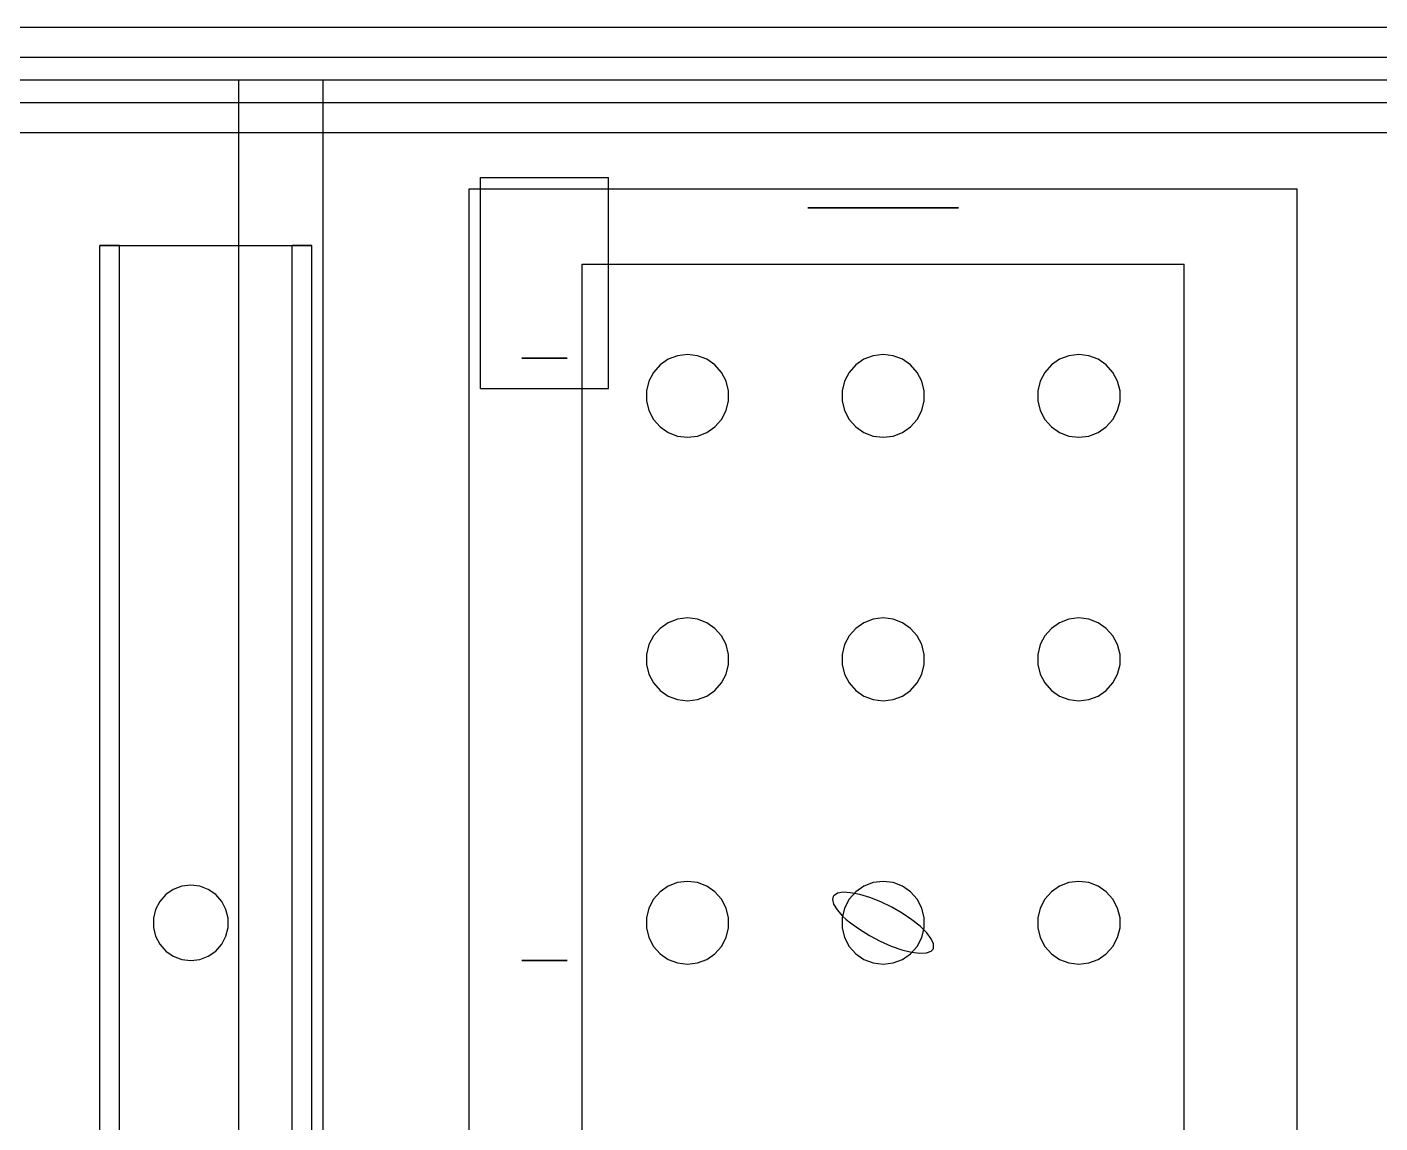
# Model space of a CAD drawing. Header units: millimetres. Extents: x -808 to -5, y -418 to 283.
# Drawn here: x -178.11 to -158.34, y 41.16 to 57.17 of the extents above; entities that cross this region are included whole.
import ezdxf

# ---------------------------------------------------------------- set-up
doc = ezdxf.new("R2010")
doc.units = ezdxf.units.MM
doc.layers.add('HIDDEN', color=8, linetype='Continuous')
doc.layers.add('VISIBLE', color=7, linetype='Continuous')

msp = doc.modelspace()

# ---------------------------------------------------------------- linework, layer by layer
at = {"layer": 'HIDDEN'}
for points in [[(-317.4, 57.17), (-97.4, 57.17)], [(-317.4, 57.17), (-97.4, 57.17)], [(-317.4, 57.17), (-97.4, 57.17)], [(-317.4, 56.73), (-97.4, 56.73)], [(-317.4, 56.73), (-97.4, 56.73)], [(-317.4, 56.4), (-97.4, 56.4)], [(-317.4, 56.4), (-97.4, 56.4)], [(-317.4, 56.4), (-97.4, 56.4)], [(-317.4, 56.4), (-97.4, 56.4)], [(-175.016, 56.4), (-173.784, 56.4)], [(-175.016, 56.4), (-173.784, 56.4)], [(-175.016, 31.1), (-175.016, 56.4)], [(-175.016, 31.1), (-175.016, 56.4)], [(-175.016, 56.4), (-173.784, 56.4)], [(-175.016, 56.4), (-173.784, 56.4)], [(-175.016, 31.1), (-175.016, 56.4)], [(-175.016, 55.63), (-175.016, 56.4)], [(-173.784, 31.1), (-173.784, 56.4)], [(-173.784, 31.1), (-173.784, 56.4)], [(-173.784, 31.1), (-173.784, 56.4)], [(-173.784, 55.63), (-173.784, 56.4)], [(-317.4, 56.07), (-97.4, 56.07)], [(-317.4, 56.07), (-97.4, 56.07)], [(-317.4, 55.63), (-97.4, 55.63)], [(-317.4, 55.63), (-97.4, 55.63)], [(-317.4, 55.63), (-97.4, 55.63)], [(-171.485, 54.97), (-169.615, 54.97)], [(-171.485, 54.97), (-169.615, 54.97)], [(-171.485, 51.89), (-171.485, 54.97)], [(-171.485, 51.89), (-171.485, 54.97)], [(-169.615, 51.89), (-169.615, 54.97)], [(-169.615, 51.89), (-169.615, 54.97)], [(-171.65, 54.805), (-159.55, 54.805)], [(-171.65, 54.805), (-159.55, 54.805)], [(-171.65, 33.355), (-171.65, 54.805)], [(-171.65, 33.355), (-171.65, 54.805)], [(-159.55, 33.355), (-159.55, 54.805)], [(-159.55, 33.355), (-159.55, 54.805)], [(-166.7, 54.53), (-166.692, 54.53)], [(-166.692, 54.53), (-166.7, 54.53)], [(-166.692, 54.53), (-166.629, 54.53)], [(-166.629, 54.53), (-166.692, 54.53)], [(-166.629, 54.53), (-166.505, 54.53)], [(-166.505, 54.53), (-166.629, 54.53)], [(-166.505, 54.53), (-166.329, 54.53)], [(-166.329, 54.53), (-166.505, 54.53)], [(-166.329, 54.53), (-166.111, 54.53)], [(-166.111, 54.53), (-166.329, 54.53)], [(-166.111, 54.53), (-165.863, 54.53)], [(-165.863, 54.53), (-166.111, 54.53)], [(-165.863, 54.53), (-165.6, 54.53)], [(-165.6, 54.53), (-165.863, 54.53)], [(-165.337, 54.53), (-165.6, 54.53)], [(-165.6, 54.53), (-165.337, 54.53)], [(-165.089, 54.53), (-165.337, 54.53)], [(-165.337, 54.53), (-165.089, 54.53)], [(-164.871, 54.53), (-165.089, 54.53)], [(-165.089, 54.53), (-164.871, 54.53)], [(-164.695, 54.53), (-164.871, 54.53)], [(-164.871, 54.53), (-164.695, 54.53)], [(-164.571, 54.53), (-164.695, 54.53)], [(-164.695, 54.53), (-164.571, 54.53)], [(-164.508, 54.53), (-164.571, 54.53)], [(-164.571, 54.53), (-164.508, 54.53)], [(-164.5, 54.53), (-164.508, 54.53)], [(-164.508, 54.53), (-164.5, 54.53)], [(-177.05, 53.98), (-174.237, 53.98)], [(-176.763, 53.98), (-177.05, 53.98)], [(-177.05, 34.18), (-177.05, 53.98)], [(-177.05, 53.98), (-174.237, 53.98)], [(-177.05, 34.18), (-177.05, 53.98)], [(-177.05, 53.98), (-176.763, 53.98)], [(-177.05, 53.98), (-174.237, 53.98)], [(-176.763, 53.98), (-177.05, 53.98)], [(-177.05, 34.18), (-177.05, 53.98)], [(-177.05, 53.98), (-174.237, 53.98)], [(-177.05, 34.18), (-177.05, 53.98)], [(-177.05, 53.98), (-176.763, 53.98)], [(-177.05, 53.98), (-174.237, 53.98)], [(-176.763, 53.98), (-177.05, 53.98)], [(-177.05, 34.18), (-177.05, 53.98)], [(-177.05, 53.98), (-174.237, 53.98)], [(-177.05, 34.18), (-177.05, 53.98)], [(-177.05, 53.98), (-176.763, 53.98)], [(-177.05, 53.98), (-174.237, 53.98)], [(-176.763, 53.98), (-177.05, 53.98)], [(-177.05, 34.18), (-177.05, 53.98)], [(-177.05, 53.98), (-174.237, 53.98)], [(-177.05, 34.18), (-177.05, 53.98)], [(-177.05, 53.98), (-176.763, 53.98)], [(-177.05, 53.98), (-174.237, 53.98)], [(-176.763, 53.98), (-177.05, 53.98)], [(-177.05, 34.18), (-177.05, 53.98)], [(-177.05, 53.98), (-174.237, 53.98)], [(-177.05, 34.18), (-177.05, 53.98)], [(-177.05, 53.98), (-176.763, 53.98)], [(-177.05, 53.98), (-174.237, 53.98)], [(-176.763, 53.98), (-177.05, 53.98)], [(-177.05, 34.18), (-177.05, 53.98)], [(-177.05, 53.98), (-174.237, 53.98)], [(-177.05, 34.18), (-177.05, 53.98)], [(-177.05, 53.98), (-176.763, 53.98)], [(-176.763, 53.98), (-173.95, 53.98)], [(-176.763, 34.18), (-176.763, 53.98)], [(-176.763, 53.98), (-173.95, 53.98)], [(-176.763, 34.18), (-176.763, 53.98)], [(-176.763, 53.98), (-173.95, 53.98)], [(-176.763, 34.18), (-176.763, 53.98)], [(-176.763, 53.98), (-173.95, 53.98)], [(-176.763, 34.18), (-176.763, 53.98)], [(-176.763, 53.98), (-173.95, 53.98)], [(-176.763, 34.18), (-176.763, 53.98)], [(-176.763, 53.98), (-173.95, 53.98)], [(-176.763, 34.18), (-176.763, 53.98)], [(-176.763, 53.98), (-173.95, 53.98)], [(-176.763, 34.18), (-176.763, 53.98)], [(-176.763, 53.98), (-173.95, 53.98)], [(-176.763, 34.18), (-176.763, 53.98)], [(-176.763, 53.98), (-173.95, 53.98)], [(-176.763, 34.18), (-176.763, 53.98)], [(-176.763, 53.98), (-173.95, 53.98)], [(-176.763, 34.18), (-176.763, 53.98)], [(-176.763, 53.98), (-173.95, 53.98)], [(-176.763, 34.18), (-176.763, 53.98)], [(-176.763, 53.98), (-173.95, 53.98)], [(-176.763, 34.18), (-176.763, 53.98)], [(-173.95, 53.98), (-174.237, 53.98)], [(-174.237, 34.18), (-174.237, 53.98)], [(-174.237, 34.18), (-174.237, 53.98)], [(-174.237, 53.98), (-173.95, 53.98)], [(-173.95, 53.98), (-174.237, 53.98)], [(-174.237, 34.18), (-174.237, 53.98)], [(-174.237, 34.18), (-174.237, 53.98)], [(-174.237, 53.98), (-173.95, 53.98)], [(-173.95, 53.98), (-174.237, 53.98)], [(-174.237, 34.18), (-174.237, 53.98)], [(-174.237, 34.18), (-174.237, 53.98)], [(-174.237, 53.98), (-173.95, 53.98)], [(-173.95, 53.98), (-174.237, 53.98)], [(-174.237, 34.18), (-174.237, 53.98)], [(-174.237, 34.18), (-174.237, 53.98)], [(-174.237, 53.98), (-173.95, 53.98)], [(-173.95, 53.98), (-174.237, 53.98)], [(-174.237, 34.18), (-174.237, 53.98)], [(-174.237, 34.18), (-174.237, 53.98)], [(-174.237, 53.98), (-173.95, 53.98)], [(-173.95, 53.98), (-174.237, 53.98)], [(-174.237, 34.18), (-174.237, 53.98)], [(-174.237, 34.18), (-174.237, 53.98)], [(-174.237, 53.98), (-173.95, 53.98)], [(-173.95, 34.18), (-173.95, 53.98)], [(-173.95, 34.18), (-173.95, 53.98)], [(-173.95, 34.18), (-173.95, 53.98)], [(-173.95, 34.18), (-173.95, 53.98)], [(-173.95, 34.18), (-173.95, 53.98)], [(-173.95, 34.18), (-173.95, 53.98)], [(-173.95, 34.18), (-173.95, 53.98)], [(-173.95, 34.18), (-173.95, 53.98)], [(-173.95, 34.18), (-173.95, 53.98)], [(-173.95, 34.18), (-173.95, 53.98)], [(-173.95, 34.18), (-173.95, 53.98)], [(-173.95, 34.18), (-173.95, 53.98)], [(-170, 53.705), (-161.2, 53.705)], [(-170, 53.705), (-161.2, 53.705)], [(-170, 34.455), (-170, 53.705)], [(-170, 34.455), (-170, 53.705)], [(-170, 53.705), (-161.2, 53.705)], [(-170, 53.705), (-161.2, 53.705)], [(-170, 34.455), (-170, 53.705)], [(-170, 34.455), (-170, 53.705)], [(-170, 53.705), (-161.2, 53.705)], [(-170, 53.705), (-161.2, 53.705)], [(-170, 34.455), (-170, 53.705)], [(-170, 34.455), (-170, 53.705)], [(-170, 53.705), (-161.2, 53.705)], [(-170, 53.705), (-161.2, 53.705)], [(-170, 34.455), (-170, 53.705)], [(-170, 34.455), (-170, 53.705)], [(-170, 53.705), (-161.2, 53.705)], [(-170, 53.705), (-161.2, 53.705)], [(-170, 34.455), (-170, 53.705)], [(-170, 34.455), (-170, 53.705)], [(-170, 53.705), (-161.2, 53.705)], [(-170, 53.705), (-161.2, 53.705)], [(-170, 34.455), (-170, 53.705)], [(-170, 34.455), (-170, 53.705)], [(-170, 53.705), (-161.2, 53.705)], [(-170, 53.705), (-161.2, 53.705)], [(-170, 34.455), (-170, 53.705)], [(-170, 34.455), (-170, 53.705)], [(-170, 53.705), (-161.2, 53.705)], [(-170, 53.705), (-161.2, 53.705)], [(-170, 34.455), (-170, 53.705)], [(-170, 34.455), (-170, 53.705)], [(-170, 53.705), (-161.2, 53.705)], [(-170, 53.705), (-161.2, 53.705)], [(-170, 34.455), (-170, 53.705)], [(-170, 34.455), (-170, 53.705)], [(-170, 53.705), (-161.2, 53.705)], [(-170, 53.705), (-161.2, 53.705)], [(-170, 34.455), (-170, 53.705)], [(-170, 34.455), (-170, 53.705)], [(-170, 53.705), (-161.2, 53.705)], [(-170, 53.705), (-161.2, 53.705)], [(-170, 34.455), (-170, 53.705)], [(-170, 34.455), (-170, 53.705)], [(-170, 53.705), (-161.2, 53.705)], [(-170, 53.705), (-161.2, 53.705)], [(-170, 34.455), (-170, 53.705)], [(-170, 34.455), (-170, 53.705)], [(-170, 53.705), (-161.2, 53.705)], [(-170, 53.705), (-161.2, 53.705)], [(-170, 34.455), (-170, 53.705)], [(-170, 34.455), (-170, 53.705)], [(-170, 53.705), (-161.2, 53.705)], [(-170, 53.705), (-161.2, 53.705)], [(-170, 34.455), (-170, 53.705)], [(-170, 34.455), (-170, 53.705)], [(-170, 53.705), (-161.2, 53.705)], [(-170, 53.705), (-161.2, 53.705)], [(-170, 34.455), (-170, 53.705)], [(-170, 34.455), (-170, 53.705)], [(-170, 53.705), (-161.2, 53.705)], [(-170, 53.705), (-161.2, 53.705)], [(-170, 34.455), (-170, 53.705)], [(-170, 34.455), (-170, 53.705)], [(-170, 53.705), (-161.2, 53.705)], [(-170, 53.705), (-161.2, 53.705)], [(-170, 34.455), (-170, 53.705)], [(-170, 34.455), (-170, 53.705)], [(-170, 53.705), (-161.2, 53.705)], [(-170, 53.705), (-161.2, 53.705)], [(-170, 34.455), (-170, 53.705)], [(-170, 34.455), (-170, 53.705)], [(-170, 53.705), (-161.2, 53.705)], [(-170, 53.705), (-161.2, 53.705)], [(-170, 34.455), (-170, 53.705)], [(-170, 34.455), (-170, 53.705)], [(-170, 53.705), (-161.2, 53.705)], [(-170, 53.705), (-161.2, 53.705)], [(-170, 34.455), (-170, 53.705)], [(-170, 34.455), (-170, 53.705)], [(-170, 53.705), (-161.2, 53.705)], [(-170, 53.705), (-161.2, 53.705)], [(-170, 34.455), (-170, 53.705)], [(-170, 34.455), (-170, 53.705)], [(-170, 53.705), (-161.2, 53.705)], [(-170, 53.705), (-161.2, 53.705)], [(-170, 34.455), (-170, 53.705)], [(-170, 34.455), (-170, 53.705)], [(-170, 53.705), (-161.2, 53.705)], [(-170, 53.705), (-161.2, 53.705)], [(-170, 34.455), (-170, 53.705)], [(-170, 34.455), (-170, 53.705)], [(-170, 53.705), (-161.2, 53.705)], [(-170, 53.705), (-161.2, 53.705)], [(-170, 34.455), (-170, 53.705)], [(-170, 34.455), (-170, 53.705)], [(-170, 53.705), (-161.2, 53.705)], [(-170, 53.705), (-161.2, 53.705)], [(-170, 34.455), (-170, 53.705)], [(-170, 34.455), (-170, 53.705)], [(-170, 53.705), (-161.2, 53.705)], [(-170, 53.705), (-161.2, 53.705)], [(-170, 34.455), (-170, 53.705)], [(-170, 34.455), (-170, 53.705)], [(-161.2, 34.455), (-161.2, 53.705)], [(-161.2, 34.455), (-161.2, 53.705)], [(-161.2, 34.455), (-161.2, 53.705)], [(-161.2, 34.455), (-161.2, 53.705)], [(-161.2, 34.455), (-161.2, 53.705)], [(-161.2, 34.455), (-161.2, 53.705)], [(-161.2, 34.455), (-161.2, 53.705)], [(-161.2, 34.455), (-161.2, 53.705)], [(-161.2, 34.455), (-161.2, 53.705)], [(-161.2, 34.455), (-161.2, 53.705)], [(-161.2, 34.455), (-161.2, 53.705)], [(-161.2, 34.455), (-161.2, 53.705)], [(-161.2, 34.455), (-161.2, 53.705)], [(-161.2, 34.455), (-161.2, 53.705)], [(-161.2, 34.455), (-161.2, 53.705)], [(-161.2, 34.455), (-161.2, 53.705)], [(-161.2, 34.455), (-161.2, 53.705)], [(-161.2, 34.455), (-161.2, 53.705)], [(-161.2, 34.455), (-161.2, 53.705)], [(-161.2, 34.455), (-161.2, 53.705)], [(-161.2, 34.455), (-161.2, 53.705)], [(-161.2, 34.455), (-161.2, 53.705)], [(-161.2, 34.455), (-161.2, 53.705)], [(-161.2, 34.455), (-161.2, 53.705)], [(-161.2, 34.455), (-161.2, 53.705)], [(-161.2, 34.455), (-161.2, 53.705)], [(-161.2, 34.455), (-161.2, 53.705)], [(-161.2, 34.455), (-161.2, 53.705)], [(-161.2, 34.455), (-161.2, 53.705)], [(-161.2, 34.455), (-161.2, 53.705)], [(-161.2, 34.455), (-161.2, 53.705)], [(-161.2, 34.455), (-161.2, 53.705)], [(-161.2, 34.455), (-161.2, 53.705)], [(-161.2, 34.455), (-161.2, 53.705)], [(-161.2, 34.455), (-161.2, 53.705)], [(-161.2, 34.455), (-161.2, 53.705)], [(-161.2, 34.455), (-161.2, 53.705)], [(-161.2, 34.455), (-161.2, 53.705)], [(-161.2, 34.455), (-161.2, 53.705)], [(-161.2, 34.455), (-161.2, 53.705)], [(-161.2, 34.455), (-161.2, 53.705)], [(-161.2, 34.455), (-161.2, 53.705)], [(-161.2, 34.455), (-161.2, 53.705)], [(-161.2, 34.455), (-161.2, 53.705)], [(-161.2, 34.455), (-161.2, 53.705)], [(-161.2, 34.455), (-161.2, 53.705)], [(-161.2, 34.455), (-161.2, 53.705)], [(-161.2, 34.455), (-161.2, 53.705)], [(-161.2, 34.455), (-161.2, 53.705)], [(-161.2, 34.455), (-161.2, 53.705)], [(-161.2, 34.455), (-161.2, 53.705)], [(-161.2, 34.455), (-161.2, 53.705)], [(-170.88, 52.33), (-170.878, 52.33)], [(-170.878, 52.33), (-170.88, 52.33)], [(-170.878, 52.33), (-170.859, 52.33)], [(-170.859, 52.33), (-170.878, 52.33)], [(-170.859, 52.33), (-170.822, 52.33)], [(-170.822, 52.33), (-170.859, 52.33)], [(-170.822, 52.33), (-170.769, 52.33)], [(-170.769, 52.33), (-170.822, 52.33)], [(-170.769, 52.33), (-170.703, 52.33)], [(-170.703, 52.33), (-170.769, 52.33)], [(-170.703, 52.33), (-170.629, 52.33)], [(-170.629, 52.33), (-170.703, 52.33)], [(-170.629, 52.33), (-170.55, 52.33)], [(-170.55, 52.33), (-170.629, 52.33)], [(-170.471, 52.33), (-170.55, 52.33)], [(-170.55, 52.33), (-170.471, 52.33)], [(-170.397, 52.33), (-170.471, 52.33)], [(-170.471, 52.33), (-170.397, 52.33)], [(-170.331, 52.33), (-170.397, 52.33)], [(-170.397, 52.33), (-170.331, 52.33)], [(-170.278, 52.33), (-170.331, 52.33)], [(-170.331, 52.33), (-170.278, 52.33)], [(-170.241, 52.33), (-170.278, 52.33)], [(-170.278, 52.33), (-170.241, 52.33)], [(-170.222, 52.33), (-170.241, 52.33)], [(-170.241, 52.33), (-170.222, 52.33)], [(-170.22, 52.33), (-170.222, 52.33)], [(-170.222, 52.33), (-170.22, 52.33)], [(-168.861, 52.233), (-168.958, 52.124)], [(-168.861, 52.233), (-168.958, 52.124)], [(-168.741, 52.316), (-168.861, 52.233)], [(-168.741, 52.316), (-168.861, 52.233)], [(-168.605, 52.367), (-168.741, 52.316)], [(-168.605, 52.367), (-168.741, 52.316)], [(-168.46, 52.385), (-168.605, 52.367)], [(-168.46, 52.385), (-168.605, 52.367)], [(-168.315, 52.367), (-168.46, 52.385)], [(-168.315, 52.367), (-168.46, 52.385)], [(-168.179, 52.316), (-168.315, 52.367)], [(-168.179, 52.316), (-168.315, 52.367)], [(-168.059, 52.233), (-168.179, 52.316)], [(-168.059, 52.233), (-168.179, 52.316)], [(-167.962, 52.124), (-168.059, 52.233)], [(-167.962, 52.124), (-168.059, 52.233)], [(-166.001, 52.233), (-166.098, 52.124)], [(-166.001, 52.233), (-166.098, 52.124)], [(-165.881, 52.316), (-166.001, 52.233)], [(-165.881, 52.316), (-166.001, 52.233)], [(-165.745, 52.367), (-165.881, 52.316)], [(-165.745, 52.367), (-165.881, 52.316)], [(-165.6, 52.385), (-165.745, 52.367)], [(-165.6, 52.385), (-165.745, 52.367)], [(-165.455, 52.367), (-165.6, 52.385)], [(-165.455, 52.367), (-165.6, 52.385)], [(-165.319, 52.316), (-165.455, 52.367)], [(-165.319, 52.316), (-165.455, 52.367)], [(-165.199, 52.233), (-165.319, 52.316)], [(-165.199, 52.233), (-165.319, 52.316)], [(-165.102, 52.124), (-165.199, 52.233)], [(-165.102, 52.124), (-165.199, 52.233)], [(-163.141, 52.233), (-163.238, 52.124)], [(-163.141, 52.233), (-163.238, 52.124)], [(-163.021, 52.316), (-163.141, 52.233)], [(-163.021, 52.316), (-163.141, 52.233)], [(-162.885, 52.367), (-163.021, 52.316)], [(-162.885, 52.367), (-163.021, 52.316)], [(-162.74, 52.385), (-162.885, 52.367)], [(-162.74, 52.385), (-162.885, 52.367)], [(-162.595, 52.367), (-162.74, 52.385)], [(-162.595, 52.367), (-162.74, 52.385)], [(-162.459, 52.316), (-162.595, 52.367)], [(-162.459, 52.316), (-162.595, 52.367)], [(-162.339, 52.233), (-162.459, 52.316)], [(-162.339, 52.233), (-162.459, 52.316)], [(-162.242, 52.124), (-162.339, 52.233)], [(-162.242, 52.124), (-162.339, 52.233)], [(-168.958, 52.124), (-169.026, 51.995)], [(-168.958, 52.124), (-169.026, 51.995)], [(-167.894, 51.995), (-167.962, 52.124)], [(-167.894, 51.995), (-167.962, 52.124)], [(-166.098, 52.124), (-166.166, 51.995)], [(-166.098, 52.124), (-166.166, 51.995)], [(-165.034, 51.995), (-165.102, 52.124)], [(-165.034, 51.995), (-165.102, 52.124)], [(-163.238, 52.124), (-163.306, 51.995)], [(-163.238, 52.124), (-163.306, 51.995)], [(-162.174, 51.995), (-162.242, 52.124)], [(-162.174, 51.995), (-162.242, 52.124)], [(-171.485, 51.89), (-169.615, 51.89)], [(-171.485, 51.89), (-169.615, 51.89)], [(-169.026, 51.995), (-169.061, 51.853)], [(-169.026, 51.995), (-169.061, 51.853)], [(-169.061, 51.853), (-169.061, 51.707)], [(-169.061, 51.853), (-169.061, 51.707)], [(-167.859, 51.853), (-167.894, 51.995)], [(-167.859, 51.853), (-167.894, 51.995)], [(-167.859, 51.707), (-167.859, 51.853)], [(-167.859, 51.707), (-167.859, 51.853)], [(-166.166, 51.995), (-166.201, 51.853)], [(-166.166, 51.995), (-166.201, 51.853)], [(-166.201, 51.853), (-166.201, 51.707)], [(-166.201, 51.853), (-166.201, 51.707)], [(-164.999, 51.853), (-165.034, 51.995)], [(-164.999, 51.853), (-165.034, 51.995)], [(-164.999, 51.707), (-164.999, 51.853)], [(-164.999, 51.707), (-164.999, 51.853)], [(-163.306, 51.995), (-163.341, 51.853)], [(-163.306, 51.995), (-163.341, 51.853)], [(-163.341, 51.853), (-163.341, 51.707)], [(-163.341, 51.853), (-163.341, 51.707)], [(-162.139, 51.853), (-162.174, 51.995)], [(-162.139, 51.853), (-162.174, 51.995)], [(-162.139, 51.707), (-162.139, 51.853)], [(-162.139, 51.707), (-162.139, 51.853)], [(-169.061, 51.707), (-169.026, 51.565)], [(-169.061, 51.707), (-169.026, 51.565)], [(-167.894, 51.565), (-167.859, 51.707)], [(-167.894, 51.565), (-167.859, 51.707)], [(-166.201, 51.707), (-166.166, 51.565)], [(-166.201, 51.707), (-166.166, 51.565)], [(-165.034, 51.565), (-164.999, 51.707)], [(-165.034, 51.565), (-164.999, 51.707)], [(-163.341, 51.707), (-163.306, 51.565)], [(-163.341, 51.707), (-163.306, 51.565)], [(-162.174, 51.565), (-162.139, 51.707)], [(-162.174, 51.565), (-162.139, 51.707)], [(-169.026, 51.565), (-168.958, 51.436)], [(-169.026, 51.565), (-168.958, 51.436)], [(-168.958, 51.436), (-168.861, 51.327)], [(-168.958, 51.436), (-168.861, 51.327)], [(-168.059, 51.327), (-167.962, 51.436)], [(-168.059, 51.327), (-167.962, 51.436)], [(-167.962, 51.436), (-167.894, 51.565)], [(-167.962, 51.436), (-167.894, 51.565)], [(-166.166, 51.565), (-166.098, 51.436)], [(-166.166, 51.565), (-166.098, 51.436)], [(-166.098, 51.436), (-166.001, 51.327)], [(-166.098, 51.436), (-166.001, 51.327)], [(-165.199, 51.327), (-165.102, 51.436)], [(-165.199, 51.327), (-165.102, 51.436)], [(-165.102, 51.436), (-165.034, 51.565)], [(-165.102, 51.436), (-165.034, 51.565)], [(-163.306, 51.565), (-163.238, 51.436)], [(-163.306, 51.565), (-163.238, 51.436)], [(-163.238, 51.436), (-163.141, 51.327)], [(-163.238, 51.436), (-163.141, 51.327)], [(-162.339, 51.327), (-162.242, 51.436)], [(-162.339, 51.327), (-162.242, 51.436)], [(-162.242, 51.436), (-162.174, 51.565)], [(-162.242, 51.436), (-162.174, 51.565)], [(-168.861, 51.327), (-168.741, 51.244)], [(-168.861, 51.327), (-168.741, 51.244)], [(-168.741, 51.244), (-168.605, 51.193)], [(-168.741, 51.244), (-168.605, 51.193)], [(-168.315, 51.193), (-168.179, 51.244)], [(-168.315, 51.193), (-168.179, 51.244)], [(-168.179, 51.244), (-168.059, 51.327)], [(-168.179, 51.244), (-168.059, 51.327)], [(-166.001, 51.327), (-165.881, 51.244)], [(-166.001, 51.327), (-165.881, 51.244)], [(-165.881, 51.244), (-165.745, 51.193)], [(-165.881, 51.244), (-165.745, 51.193)], [(-165.455, 51.193), (-165.319, 51.244)], [(-165.455, 51.193), (-165.319, 51.244)], [(-165.319, 51.244), (-165.199, 51.327)], [(-165.319, 51.244), (-165.199, 51.327)], [(-163.141, 51.327), (-163.021, 51.244)], [(-163.141, 51.327), (-163.021, 51.244)], [(-163.021, 51.244), (-162.885, 51.193)], [(-163.021, 51.244), (-162.885, 51.193)], [(-162.595, 51.193), (-162.459, 51.244)], [(-162.595, 51.193), (-162.459, 51.244)], [(-162.459, 51.244), (-162.339, 51.327)], [(-162.459, 51.244), (-162.339, 51.327)], [(-168.605, 51.193), (-168.46, 51.175)], [(-168.605, 51.193), (-168.46, 51.175)], [(-168.46, 51.175), (-168.315, 51.193)], [(-168.46, 51.175), (-168.315, 51.193)], [(-165.745, 51.193), (-165.6, 51.175)], [(-165.745, 51.193), (-165.6, 51.175)], [(-165.6, 51.175), (-165.455, 51.193)], [(-165.6, 51.175), (-165.455, 51.193)], [(-162.885, 51.193), (-162.74, 51.175)], [(-162.885, 51.193), (-162.74, 51.175)], [(-162.74, 51.175), (-162.595, 51.193)], [(-162.74, 51.175), (-162.595, 51.193)], [(-168.741, 48.466), (-168.861, 48.383)], [(-168.741, 48.466), (-168.861, 48.383)], [(-168.605, 48.517), (-168.741, 48.466)], [(-168.605, 48.517), (-168.741, 48.466)], [(-168.46, 48.535), (-168.605, 48.517)], [(-168.46, 48.535), (-168.605, 48.517)], [(-168.315, 48.517), (-168.46, 48.535)], [(-168.315, 48.517), (-168.46, 48.535)], [(-168.179, 48.466), (-168.315, 48.517)], [(-168.179, 48.466), (-168.315, 48.517)], [(-168.059, 48.383), (-168.179, 48.466)], [(-168.059, 48.383), (-168.179, 48.466)], [(-165.881, 48.466), (-166.001, 48.383)], [(-165.881, 48.466), (-166.001, 48.383)], [(-165.745, 48.517), (-165.881, 48.466)], [(-165.745, 48.517), (-165.881, 48.466)], [(-165.6, 48.535), (-165.745, 48.517)], [(-165.6, 48.535), (-165.745, 48.517)], [(-165.455, 48.517), (-165.6, 48.535)], [(-165.455, 48.517), (-165.6, 48.535)], [(-165.319, 48.466), (-165.455, 48.517)], [(-165.319, 48.466), (-165.455, 48.517)], [(-165.199, 48.383), (-165.319, 48.466)], [(-165.199, 48.383), (-165.319, 48.466)], [(-163.021, 48.466), (-163.141, 48.383)], [(-163.021, 48.466), (-163.141, 48.383)], [(-162.885, 48.517), (-163.021, 48.466)], [(-162.885, 48.517), (-163.021, 48.466)], [(-162.74, 48.535), (-162.885, 48.517)], [(-162.74, 48.535), (-162.885, 48.517)], [(-162.595, 48.517), (-162.74, 48.535)], [(-162.595, 48.517), (-162.74, 48.535)], [(-162.459, 48.466), (-162.595, 48.517)], [(-162.459, 48.466), (-162.595, 48.517)], [(-162.339, 48.383), (-162.459, 48.466)], [(-162.339, 48.383), (-162.459, 48.466)], [(-168.958, 48.274), (-169.026, 48.145)], [(-168.958, 48.274), (-169.026, 48.145)], [(-168.861, 48.383), (-168.958, 48.274)], [(-168.861, 48.383), (-168.958, 48.274)], [(-167.962, 48.274), (-168.059, 48.383)], [(-167.962, 48.274), (-168.059, 48.383)], [(-167.894, 48.145), (-167.962, 48.274)], [(-167.894, 48.145), (-167.962, 48.274)], [(-166.098, 48.274), (-166.166, 48.145)], [(-166.098, 48.274), (-166.166, 48.145)], [(-166.001, 48.383), (-166.098, 48.274)], [(-166.001, 48.383), (-166.098, 48.274)], [(-165.102, 48.274), (-165.199, 48.383)], [(-165.102, 48.274), (-165.199, 48.383)], [(-165.034, 48.145), (-165.102, 48.274)], [(-165.034, 48.145), (-165.102, 48.274)], [(-163.238, 48.274), (-163.306, 48.145)], [(-163.238, 48.274), (-163.306, 48.145)], [(-163.141, 48.383), (-163.238, 48.274)], [(-163.141, 48.383), (-163.238, 48.274)], [(-162.242, 48.274), (-162.339, 48.383)], [(-162.242, 48.274), (-162.339, 48.383)], [(-162.174, 48.145), (-162.242, 48.274)], [(-162.174, 48.145), (-162.242, 48.274)], [(-169.026, 48.145), (-169.061, 48.003)], [(-169.026, 48.145), (-169.061, 48.003)], [(-167.859, 48.003), (-167.894, 48.145)], [(-167.859, 48.003), (-167.894, 48.145)], [(-166.166, 48.145), (-166.201, 48.003)], [(-166.166, 48.145), (-166.201, 48.003)], [(-164.999, 48.003), (-165.034, 48.145)], [(-164.999, 48.003), (-165.034, 48.145)], [(-163.306, 48.145), (-163.341, 48.003)], [(-163.306, 48.145), (-163.341, 48.003)], [(-162.139, 48.003), (-162.174, 48.145)], [(-162.139, 48.003), (-162.174, 48.145)], [(-169.061, 48.003), (-169.061, 47.857)], [(-169.061, 48.003), (-169.061, 47.857)], [(-169.061, 47.857), (-169.026, 47.715)], [(-169.061, 47.857), (-169.026, 47.715)], [(-167.894, 47.715), (-167.859, 47.857)], [(-167.894, 47.715), (-167.859, 47.857)], [(-167.859, 47.857), (-167.859, 48.003)], [(-167.859, 47.857), (-167.859, 48.003)], [(-166.201, 48.003), (-166.201, 47.857)], [(-166.201, 48.003), (-166.201, 47.857)], [(-166.201, 47.857), (-166.166, 47.715)], [(-166.201, 47.857), (-166.166, 47.715)], [(-165.034, 47.715), (-164.999, 47.857)], [(-165.034, 47.715), (-164.999, 47.857)], [(-164.999, 47.857), (-164.999, 48.003)], [(-164.999, 47.857), (-164.999, 48.003)], [(-163.341, 48.003), (-163.341, 47.857)], [(-163.341, 48.003), (-163.341, 47.857)], [(-163.341, 47.857), (-163.306, 47.715)], [(-163.341, 47.857), (-163.306, 47.715)], [(-162.174, 47.715), (-162.139, 47.857)], [(-162.174, 47.715), (-162.139, 47.857)], [(-162.139, 47.857), (-162.139, 48.003)], [(-162.139, 47.857), (-162.139, 48.003)], [(-169.026, 47.715), (-168.958, 47.586)], [(-169.026, 47.715), (-168.958, 47.586)], [(-167.962, 47.586), (-167.894, 47.715)], [(-167.962, 47.586), (-167.894, 47.715)], [(-166.166, 47.715), (-166.098, 47.586)], [(-166.166, 47.715), (-166.098, 47.586)], [(-165.102, 47.586), (-165.034, 47.715)], [(-165.102, 47.586), (-165.034, 47.715)], [(-163.306, 47.715), (-163.238, 47.586)], [(-163.306, 47.715), (-163.238, 47.586)], [(-162.242, 47.586), (-162.174, 47.715)], [(-162.242, 47.586), (-162.174, 47.715)], [(-168.958, 47.586), (-168.861, 47.477)], [(-168.958, 47.586), (-168.861, 47.477)], [(-168.861, 47.477), (-168.741, 47.394)], [(-168.861, 47.477), (-168.741, 47.394)], [(-168.179, 47.394), (-168.059, 47.477)], [(-168.179, 47.394), (-168.059, 47.477)], [(-168.059, 47.477), (-167.962, 47.586)], [(-168.059, 47.477), (-167.962, 47.586)], [(-166.098, 47.586), (-166.001, 47.477)], [(-166.098, 47.586), (-166.001, 47.477)], [(-166.001, 47.477), (-165.881, 47.394)], [(-166.001, 47.477), (-165.881, 47.394)], [(-165.319, 47.394), (-165.199, 47.477)], [(-165.319, 47.394), (-165.199, 47.477)], [(-165.199, 47.477), (-165.102, 47.586)], [(-165.199, 47.477), (-165.102, 47.586)], [(-163.238, 47.586), (-163.141, 47.477)], [(-163.238, 47.586), (-163.141, 47.477)], [(-163.141, 47.477), (-163.021, 47.394)], [(-163.141, 47.477), (-163.021, 47.394)], [(-162.459, 47.394), (-162.339, 47.477)], [(-162.459, 47.394), (-162.339, 47.477)], [(-162.339, 47.477), (-162.242, 47.586)], [(-162.339, 47.477), (-162.242, 47.586)], [(-168.741, 47.394), (-168.605, 47.343)], [(-168.741, 47.394), (-168.605, 47.343)], [(-168.605, 47.343), (-168.46, 47.325)], [(-168.605, 47.343), (-168.46, 47.325)], [(-168.46, 47.325), (-168.315, 47.343)], [(-168.46, 47.325), (-168.315, 47.343)], [(-168.315, 47.343), (-168.179, 47.394)], [(-168.315, 47.343), (-168.179, 47.394)], [(-165.881, 47.394), (-165.745, 47.343)], [(-165.881, 47.394), (-165.745, 47.343)], [(-165.745, 47.343), (-165.6, 47.325)], [(-165.745, 47.343), (-165.6, 47.325)], [(-165.6, 47.325), (-165.455, 47.343)], [(-165.6, 47.325), (-165.455, 47.343)], [(-165.455, 47.343), (-165.319, 47.394)], [(-165.455, 47.343), (-165.319, 47.394)], [(-163.021, 47.394), (-162.885, 47.343)], [(-163.021, 47.394), (-162.885, 47.343)], [(-162.885, 47.343), (-162.74, 47.325)], [(-162.885, 47.343), (-162.74, 47.325)], [(-162.74, 47.325), (-162.595, 47.343)], [(-162.74, 47.325), (-162.595, 47.343)], [(-162.595, 47.343), (-162.459, 47.394)], [(-162.595, 47.343), (-162.459, 47.394)], [(-176.085, 44.492), (-176.173, 44.392)], [(-175.976, 44.567), (-176.085, 44.492)], [(-175.852, 44.614), (-175.976, 44.567)], [(-175.72, 44.63), (-175.852, 44.614)], [(-175.588, 44.614), (-175.72, 44.63)], [(-175.464, 44.567), (-175.588, 44.614)], [(-175.355, 44.492), (-175.464, 44.567)], [(-175.267, 44.392), (-175.355, 44.492)], [(-168.861, 44.533), (-168.958, 44.424)], [(-168.861, 44.533), (-168.958, 44.424)], [(-168.741, 44.616), (-168.861, 44.533)], [(-168.741, 44.616), (-168.861, 44.533)], [(-168.605, 44.667), (-168.741, 44.616)], [(-168.605, 44.667), (-168.741, 44.616)], [(-168.46, 44.685), (-168.605, 44.667)], [(-168.46, 44.685), (-168.605, 44.667)], [(-168.315, 44.667), (-168.46, 44.685)], [(-168.315, 44.667), (-168.46, 44.685)], [(-168.179, 44.616), (-168.315, 44.667)], [(-168.179, 44.616), (-168.315, 44.667)], [(-168.059, 44.533), (-168.179, 44.616)], [(-168.059, 44.533), (-168.179, 44.616)], [(-167.962, 44.424), (-168.059, 44.533)], [(-167.962, 44.424), (-168.059, 44.533)], [(-166.27, 44.511), (-166.323, 44.475)], [(-166.187, 44.526), (-166.27, 44.511)], [(-166.076, 44.52), (-166.187, 44.526)], [(-166.001, 44.533), (-166.098, 44.424)], [(-166.001, 44.533), (-166.098, 44.424)], [(-165.943, 44.493), (-166.076, 44.52)], [(-165.881, 44.616), (-166.001, 44.533)], [(-165.881, 44.616), (-166.001, 44.533)], [(-165.794, 44.448), (-165.943, 44.493)], [(-165.745, 44.667), (-165.881, 44.616)], [(-165.745, 44.667), (-165.881, 44.616)], [(-165.6, 44.685), (-165.745, 44.667)], [(-165.6, 44.685), (-165.745, 44.667)], [(-165.455, 44.667), (-165.6, 44.685)], [(-165.455, 44.667), (-165.6, 44.685)], [(-165.319, 44.616), (-165.455, 44.667)], [(-165.319, 44.616), (-165.455, 44.667)], [(-165.199, 44.533), (-165.319, 44.616)], [(-165.199, 44.533), (-165.319, 44.616)], [(-165.102, 44.424), (-165.199, 44.533)], [(-165.102, 44.424), (-165.199, 44.533)], [(-163.141, 44.533), (-163.238, 44.424)], [(-163.141, 44.533), (-163.238, 44.424)], [(-163.021, 44.616), (-163.141, 44.533)], [(-163.021, 44.616), (-163.141, 44.533)], [(-162.885, 44.667), (-163.021, 44.616)], [(-162.885, 44.667), (-163.021, 44.616)], [(-162.74, 44.685), (-162.885, 44.667)], [(-162.74, 44.685), (-162.885, 44.667)], [(-162.595, 44.667), (-162.74, 44.685)], [(-162.595, 44.667), (-162.74, 44.685)], [(-162.459, 44.616), (-162.595, 44.667)], [(-162.459, 44.616), (-162.595, 44.667)], [(-162.339, 44.533), (-162.459, 44.616)], [(-162.339, 44.533), (-162.459, 44.616)], [(-162.242, 44.424), (-162.339, 44.533)], [(-162.242, 44.424), (-162.339, 44.533)], [(-176.173, 44.392), (-176.234, 44.275)], [(-175.206, 44.275), (-175.267, 44.392)], [(-169.026, 44.295), (-169.061, 44.153)], [(-169.026, 44.295), (-169.061, 44.153)], [(-168.958, 44.424), (-169.026, 44.295)], [(-168.958, 44.424), (-169.026, 44.295)], [(-167.894, 44.295), (-167.962, 44.424)], [(-167.894, 44.295), (-167.962, 44.424)], [(-167.859, 44.153), (-167.894, 44.295)], [(-167.859, 44.153), (-167.894, 44.295)], [(-166.33, 44.465), (-166.341, 44.422)], [(-166.341, 44.422), (-166.324, 44.352)], [(-166.323, 44.475), (-166.33, 44.465)], [(-166.324, 44.352), (-166.274, 44.27)], [(-166.166, 44.295), (-166.201, 44.153)], [(-166.166, 44.295), (-166.201, 44.153)], [(-166.098, 44.424), (-166.166, 44.295)], [(-166.098, 44.424), (-166.166, 44.295)], [(-165.636, 44.385), (-165.794, 44.448)], [(-165.476, 44.308), (-165.636, 44.385)], [(-165.323, 44.22), (-165.476, 44.308)], [(-165.034, 44.295), (-165.102, 44.424)], [(-165.034, 44.295), (-165.102, 44.424)], [(-164.999, 44.153), (-165.034, 44.295)], [(-164.999, 44.153), (-165.034, 44.295)], [(-163.306, 44.295), (-163.341, 44.153)], [(-163.306, 44.295), (-163.341, 44.153)], [(-163.238, 44.424), (-163.306, 44.295)], [(-163.238, 44.424), (-163.306, 44.295)], [(-162.174, 44.295), (-162.242, 44.424)], [(-162.174, 44.295), (-162.242, 44.424)], [(-162.139, 44.153), (-162.174, 44.295)], [(-162.139, 44.153), (-162.174, 44.295)], [(-176.234, 44.275), (-176.266, 44.146)], [(-176.266, 44.146), (-176.266, 44.014)], [(-175.174, 44.146), (-175.206, 44.275)], [(-175.174, 44.014), (-175.174, 44.146)], [(-169.061, 44.153), (-169.061, 44.007)], [(-169.061, 44.153), (-169.061, 44.007)], [(-167.859, 44.007), (-167.859, 44.153)], [(-167.859, 44.007), (-167.859, 44.153)], [(-166.274, 44.27), (-166.193, 44.179)], [(-166.201, 44.153), (-166.201, 44.007)], [(-166.201, 44.153), (-166.201, 44.007)], [(-166.193, 44.179), (-166.139, 44.13)], [(-166.139, 44.13), (-166.079, 44.08)], [(-165.182, 44.126), (-165.323, 44.22)], [(-165.06, 44.03), (-165.182, 44.126)], [(-164.999, 44.007), (-164.999, 44.153)], [(-164.999, 44.007), (-164.999, 44.153)], [(-163.341, 44.153), (-163.341, 44.007)], [(-163.341, 44.153), (-163.341, 44.007)], [(-162.139, 44.007), (-162.139, 44.153)], [(-162.139, 44.007), (-162.139, 44.153)], [(-176.266, 44.014), (-176.234, 43.885)], [(-175.206, 43.885), (-175.174, 44.014)], [(-169.061, 44.007), (-169.026, 43.865)], [(-169.061, 44.007), (-169.026, 43.865)], [(-167.894, 43.865), (-167.859, 44.007)], [(-167.894, 43.865), (-167.859, 44.007)], [(-166.201, 44.007), (-166.166, 43.865)], [(-166.201, 44.007), (-166.166, 43.865)], [(-166.079, 44.08), (-165.948, 43.985)], [(-165.948, 43.985), (-165.8, 43.894)], [(-164.964, 43.936), (-165.06, 44.03)], [(-165.034, 43.865), (-164.999, 44.007)], [(-165.034, 43.865), (-164.999, 44.007)], [(-164.897, 43.848), (-164.964, 43.936)], [(-163.341, 44.007), (-163.306, 43.865)], [(-163.341, 44.007), (-163.306, 43.865)], [(-162.174, 43.865), (-162.139, 44.007)], [(-162.174, 43.865), (-162.139, 44.007)], [(-176.234, 43.885), (-176.173, 43.768)], [(-176.173, 43.768), (-176.085, 43.668)], [(-175.355, 43.668), (-175.267, 43.768)], [(-175.267, 43.768), (-175.206, 43.885)], [(-169.026, 43.865), (-168.958, 43.736)], [(-169.026, 43.865), (-168.958, 43.736)], [(-168.958, 43.736), (-168.861, 43.627)], [(-168.958, 43.736), (-168.861, 43.627)], [(-168.059, 43.627), (-167.962, 43.736)], [(-168.059, 43.627), (-167.962, 43.736)], [(-167.962, 43.736), (-167.894, 43.865)], [(-167.962, 43.736), (-167.894, 43.865)], [(-166.166, 43.865), (-166.098, 43.736)], [(-166.166, 43.865), (-166.098, 43.736)], [(-166.098, 43.736), (-166.001, 43.627)], [(-166.098, 43.736), (-166.001, 43.627)], [(-165.8, 43.894), (-165.643, 43.811)], [(-165.643, 43.811), (-165.483, 43.741)], [(-165.483, 43.741), (-165.328, 43.687)], [(-165.199, 43.627), (-165.102, 43.736)], [(-165.199, 43.627), (-165.102, 43.736)], [(-165.102, 43.736), (-165.034, 43.865)], [(-165.102, 43.736), (-165.034, 43.865)], [(-164.863, 43.772), (-164.897, 43.848)], [(-164.871, 43.695), (-164.864, 43.71)], [(-164.864, 43.71), (-164.863, 43.772)], [(-163.306, 43.865), (-163.238, 43.736)], [(-163.306, 43.865), (-163.238, 43.736)], [(-163.238, 43.736), (-163.141, 43.627)], [(-163.238, 43.736), (-163.141, 43.627)], [(-162.339, 43.627), (-162.242, 43.736)], [(-162.339, 43.627), (-162.242, 43.736)], [(-162.242, 43.736), (-162.174, 43.865)], [(-162.242, 43.736), (-162.174, 43.865)], [(-176.085, 43.668), (-175.976, 43.593)], [(-175.976, 43.593), (-175.852, 43.546)], [(-175.852, 43.546), (-175.72, 43.53)], [(-175.72, 43.53), (-175.588, 43.546)], [(-175.588, 43.546), (-175.464, 43.593)], [(-175.464, 43.593), (-175.355, 43.668)], [(-170.88, 43.53), (-170.878, 43.53)], [(-170.878, 43.53), (-170.88, 43.53)], [(-170.878, 43.53), (-170.859, 43.53)], [(-170.859, 43.53), (-170.878, 43.53)], [(-170.859, 43.53), (-170.822, 43.53)], [(-170.822, 43.53), (-170.859, 43.53)], [(-170.822, 43.53), (-170.769, 43.53)], [(-170.769, 43.53), (-170.822, 43.53)], [(-170.769, 43.53), (-170.703, 43.53)], [(-170.703, 43.53), (-170.769, 43.53)], [(-170.703, 43.53), (-170.629, 43.53)], [(-170.629, 43.53), (-170.703, 43.53)], [(-170.629, 43.53), (-170.55, 43.53)], [(-170.55, 43.53), (-170.629, 43.53)], [(-170.471, 43.53), (-170.55, 43.53)], [(-170.55, 43.53), (-170.471, 43.53)], [(-170.397, 43.53), (-170.471, 43.53)], [(-170.471, 43.53), (-170.397, 43.53)], [(-170.331, 43.53), (-170.397, 43.53)], [(-170.397, 43.53), (-170.331, 43.53)], [(-170.278, 43.53), (-170.331, 43.53)], [(-170.331, 43.53), (-170.278, 43.53)], [(-170.241, 43.53), (-170.278, 43.53)], [(-170.278, 43.53), (-170.241, 43.53)], [(-170.222, 43.53), (-170.241, 43.53)], [(-170.241, 43.53), (-170.222, 43.53)], [(-170.22, 43.53), (-170.222, 43.53)], [(-170.222, 43.53), (-170.22, 43.53)], [(-168.861, 43.627), (-168.741, 43.544)], [(-168.861, 43.627), (-168.741, 43.544)], [(-168.741, 43.544), (-168.605, 43.493)], [(-168.741, 43.544), (-168.605, 43.493)], [(-168.315, 43.493), (-168.179, 43.544)], [(-168.315, 43.493), (-168.179, 43.544)], [(-168.179, 43.544), (-168.059, 43.627)], [(-168.179, 43.544), (-168.059, 43.627)], [(-166.001, 43.627), (-165.881, 43.544)], [(-166.001, 43.627), (-165.881, 43.544)], [(-165.881, 43.544), (-165.745, 43.493)], [(-165.881, 43.544), (-165.745, 43.493)], [(-165.455, 43.493), (-165.319, 43.544)], [(-165.455, 43.493), (-165.319, 43.544)], [(-165.328, 43.687), (-165.186, 43.65)], [(-165.319, 43.544), (-165.199, 43.627)], [(-165.319, 43.544), (-165.199, 43.627)], [(-165.186, 43.65), (-165.064, 43.635)], [(-165.064, 43.635), (-164.966, 43.639)], [(-164.966, 43.639), (-164.899, 43.665)], [(-164.899, 43.665), (-164.871, 43.695)], [(-163.141, 43.627), (-163.021, 43.544)], [(-163.141, 43.627), (-163.021, 43.544)], [(-163.021, 43.544), (-162.885, 43.493)], [(-163.021, 43.544), (-162.885, 43.493)], [(-162.595, 43.493), (-162.459, 43.544)], [(-162.595, 43.493), (-162.459, 43.544)], [(-162.459, 43.544), (-162.339, 43.627)], [(-162.459, 43.544), (-162.339, 43.627)], [(-168.605, 43.493), (-168.46, 43.475)], [(-168.605, 43.493), (-168.46, 43.475)], [(-168.46, 43.475), (-168.315, 43.493)], [(-168.46, 43.475), (-168.315, 43.493)], [(-165.745, 43.493), (-165.6, 43.475)], [(-165.745, 43.493), (-165.6, 43.475)], [(-165.6, 43.475), (-165.455, 43.493)], [(-165.6, 43.475), (-165.455, 43.493)], [(-162.885, 43.493), (-162.74, 43.475)], [(-162.885, 43.493), (-162.74, 43.475)], [(-162.74, 43.475), (-162.595, 43.493)], [(-162.74, 43.475), (-162.595, 43.493)]]:
    msp.add_lwpolyline(points, dxfattribs=at)
at = {"layer": 'VISIBLE'}
for points in [[(-317.4, 57.17), (-97.4, 57.17)], [(-317.4, 55.63), (-97.4, 55.63)], [(-175.016, 31.87), (-175.016, 55.63)], [(-173.784, 31.87), (-173.784, 55.63)], [(-176.085, 44.492), (-176.173, 44.392)], [(-175.976, 44.567), (-176.085, 44.492)], [(-175.852, 44.614), (-175.976, 44.567)], [(-175.72, 44.63), (-175.852, 44.614)], [(-175.588, 44.614), (-175.72, 44.63)], [(-175.464, 44.567), (-175.588, 44.614)], [(-175.355, 44.492), (-175.464, 44.567)], [(-175.267, 44.392), (-175.355, 44.492)], [(-176.173, 44.392), (-176.234, 44.275)], [(-175.206, 44.275), (-175.267, 44.392)], [(-176.234, 44.275), (-176.266, 44.146)], [(-176.266, 44.146), (-176.266, 44.014)], [(-175.174, 44.146), (-175.206, 44.275)], [(-175.174, 44.014), (-175.174, 44.146)], [(-176.266, 44.014), (-176.234, 43.885)], [(-175.206, 43.885), (-175.174, 44.014)], [(-176.234, 43.885), (-176.173, 43.768)], [(-176.173, 43.768), (-176.085, 43.668)], [(-175.355, 43.668), (-175.267, 43.768)], [(-175.267, 43.768), (-175.206, 43.885)], [(-176.085, 43.668), (-175.976, 43.593)], [(-175.976, 43.593), (-175.852, 43.546)], [(-175.852, 43.546), (-175.72, 43.53)], [(-175.72, 43.53), (-175.588, 43.546)], [(-175.588, 43.546), (-175.464, 43.593)], [(-175.464, 43.593), (-175.355, 43.668)]]:
    msp.add_lwpolyline(points, dxfattribs=at)

doc.saveas('drawing.dxf')
